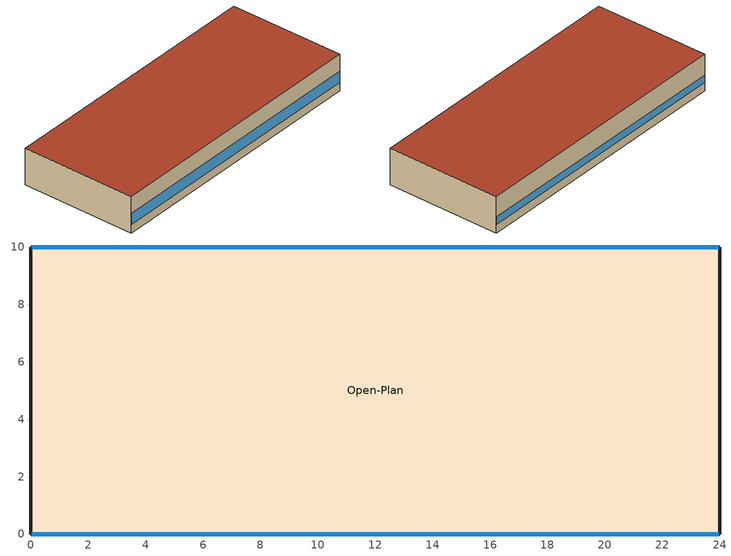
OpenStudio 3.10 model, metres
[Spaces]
Open-Plan
 floor ground: 0,0 0,10 24,10 24,0 z0
 wall outside (SchoolWallInit): 0,10 0,0 24,0 24,10 0,10 z0:3.2
 window (SchoolWinInit): 0.03,0 23.97,0 z0.76:1.72; 23.97,10 0.03,10 z0.76:1.4
 roof outside (SchoolRoofInit): 24,0 24,10 0,10 0,0 z3.2
[Material] Roughness=MediumSmooth; Density {kg/m3}=800; Specific Heat {J/kg-K}=900
Name | Thickness {m} | Conductivity {W/m-K}
SchoolWallInit Material | 0.14 | 1.1
SchoolRoofInit Material | 0.1 | 0.8
[Construction]
SchoolWallInit: SchoolWallInit Material
SchoolRoofInit: SchoolRoofInit Material
SchoolWinInit: SchoolWinInit Glazing
[WindowMaterial:SimpleGlazingSystem]
SchoolWinInit Glazing: U-Factor {W/m2-K}=5.4; Solar Heat Gain Coefficient=0.4; Visible Transmittance=0.6
[BuildingStory]
Story 1: Nominal Z Coordinate {m}=0
[SpaceType]
OpenSchoolType
[Lights:Definition]
OpenSchoolType LightsDef: Design Level Calculation Method=Watts/Area; Watts per Space Floor Area {W/m2}=11
[Lights]
OpenSchoolType Lights: Lights Definition=OpenSchoolType LightsDef; Space or SpaceType=OpenSchoolType; Fraction Replaceable=1
[People:Definition]
OpenSchoolType PeopleDef: Number of People Calculation Method=People/Area; People per Space Floor Area {person/m2}=0.03; Fraction Radiant=0.3
[People]
OpenSchoolType People: People Definition=OpenSchoolType PeopleDef; Space or SpaceType=OpenSchoolType; Multiplier=1
[Space]
Open-Plan: Space Type=OpenSchoolType; Building Story=Story 1; Thermal Zone=Open-Plan Zone
[ThermalZone]
Open-Plan Zone: Thermostat=Open-Plan Thermostat; Use Ideal Air Loads=No
[Sizing:Zone]
Open-Plan Zone: Zone Cooling Design Supply Air Temperature Input Method=SupplyAirTemperature; Zone Cooling Design Supply Air Temperature {C}=14; Zone Cooling Design Supply Air Temperature Difference {deltaC}=11.11; Zone Heating Design Supply Air Temperature Input Method=SupplyAirTemperature; Zone Heating Design Supply Air Temperature {C}=40; Zone Heating Design Supply Air Temperature Difference {deltaC}=11.11; Zone Cooling Design Supply Air Humidity Ratio {kg-H2O/kg-air}=0.0085; Zone Heating Design Supply Air Humidity Ratio {kg-H2O/kg-air}=0.008; Cooling Design Air Flow Method=DesignDay; Heating Design Air Flow Method=DesignDay; Account for Dedicated Outdoor Air System=No; Dedicated Outdoor Air System Control Strategy=NeutralSupplyAir; Dedicated Outdoor Air Low Setpoint Temperature for Design {C}=autosize; Dedicated Outdoor Air High Setpoint Temperature for Design {C}=autosize; Zone Load Sizing Method=Sensible Load Only No Latent Load; Zone Latent Cooling Design Supply Air Humidity Ratio Input Method=HumidityRatioDifference; Zone Cooling Design Supply Air Humidity Ratio Difference {kgWater/kgDryAir}=0.005; Zone Latent Heating Design Supply Air Humidity Ratio Input Method=HumidityRatioDifference; Zone Humidification Design Supply Air Humidity Ratio Difference {kgWater/kgDryAir}=0.005; Sizing Option=Coincident
[Zone equipment]
Open-Plan Zone: Open-Plan Ideal Loads
[ThermostatSetpoint:DualSetpoint]
Open-Plan Thermostat: Heating Setpoint Temperature Schedule=Open-Plan HtgSch; Cooling Setpoint Temperature Schedule=Open-Plan ClgSch
[Schedule:Ruleset]
Name | Default Day Schedule
Open-Plan HtgSch | Schedule Day 1
Open-Plan ClgSch | Schedule Day 2
[Schedule:Day]
Schedule Day 1: 24, 0, 21
Schedule Day 2: 24, 0, 24
